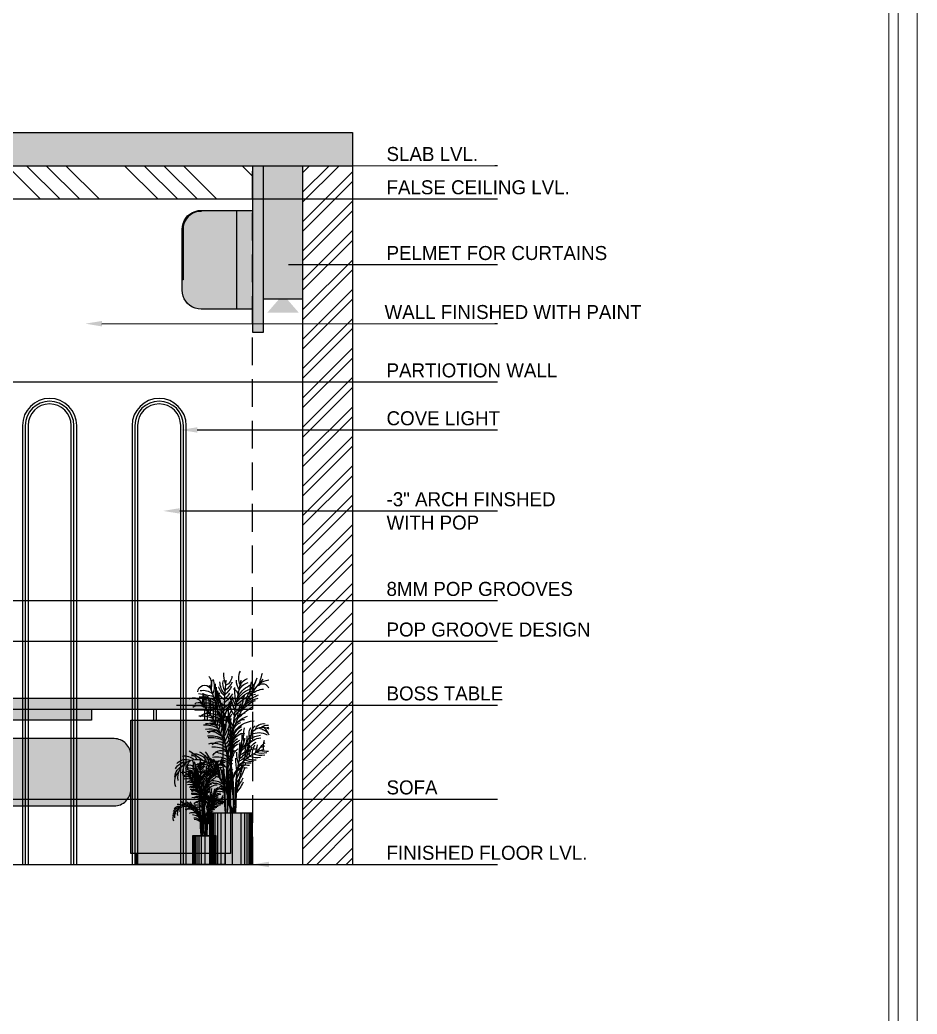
# Model space of a CAD drawing. Header units: inches. Extents: x 12792 to 19925, y -3298 to -817.
# Drawn here: x 15253.7 to 15415.6, y -2231.3 to -2052.1 of the extents above; entities that cross this region are included whole.
import ezdxf
from ezdxf import colors
from ezdxf.entities.mleader import LeaderData, LeaderLine
from ezdxf.math import Vec2, Vec3

# ---------------------------------------------------------------- set-up
doc = ezdxf.new("R2010")
doc.units = ezdxf.units.IN
doc.header["$MEASUREMENT"] = 0
doc.linetypes.add('DASHED', pattern=[0.75, 0.5, -0.25])
for name, color, linetype in [('.', 30, 'Continuous'), ('Edges', 7, 'Continuous'), ('IEL-HATCH-002', 7, 'Continuous')]:
    doc.layers.add(name, color=color, linetype=linetype)
doc.layers.add('FURNI', color=140, linetype='Continuous', lineweight=18)
doc.styles.add('HEMI', font='stylu.ttf')
doc.styles.get("Standard").update_dxf_attribs({"font": 'arial.ttf'})

# ---------------------------------------------------------------- blocks, each defined once
blk = doc.blocks.new('SHRUB_E16')
at = {"color": 116, "true_color": 0x136734}
for p, q in [((236, 1437), (236, 1247)), ((-16, 699), (33, 601)), ((93, 701), (97, 211)), ((136, 720), (114, 211)), ((-63, 673), (41, 211)), ((-17, 687), (-1, 211)), ((44, 663), (17, 211)), ((37, 596), (67, 492)), ((203, 649), (118, 504)), ((118, 503), (47, 211)), ((67, 494), (63, 211))]:
    blk.add_line(p, q, dxfattribs=at)
for p, q in [((-199, -385), (-199, 211)), ((-199, 211), (-29, 211)), ((-199, 211), (301, 211)), ((-199, 210), (-29, 210)), ((-199, 210), (301, 210)), ((-199, 209), (301, 209)), ((-199, 208), (301, 208)), ((-198, -385), (-198, 211)), ((-195, -385), (-195, 211)), ((-192, -385), (-192, 211)), ((-187, -385), (-187, 211)), ((-182, -385), (-182, 211)), ((-177, -385), (-177, 211)), ((-167, -385), (-167, 211)), ((-157, -385), (-157, 211)), ((-137, -385), (-137, 211)), ((-107, -385), (-107, 211)), ((-67, -385), (-67, 211)), ((39, 211), (39, -385)), ((119, 211), (119, -385)), ((169, 211), (169, -385)), ((209, 211), (209, -385)), ((239, 211), (239, -385)), ((259, 211), (259, -385)), ((269, 211), (269, -385)), ((279, 211), (279, -385)), ((284, 211), (284, -385)), ((289, 211), (289, -385)), ((294, 211), (294, -385)), ((297, 211), (297, -385)), ((300, 211), (300, -385)), ((301, 211), (301, -385)), ((301, -385), (-199, -385))]:
    blk.add_line(p, q)
blk.add_circle((247, 1445), 14.2, dxfattribs=at)
for centre, radius, start, end in [((-214, 1775), 176, 333.4194, 26.5806), ((-400, 1558), 196, 51.3534, 85.6626), ((-1493, 684), 1593, 342.7264, 42.6788), ((2190, 2522), 2593, 195.5363, 198.6906), ((-627, 1596), 418, 2.8996, 26.062), ((-521, 1620), 352, 352.7116, 18.7166), ((-174, 1651), 123, 6.3063, 74.4608), ((-4047, 794), 4094, 351.8154, 13.5364), ((-184, 1745), 174, 322.0192, 2.6558), ((167, 1804), 126, 182.4194, 243.0868), ((-9199, 939), 9342, 355.5312, 4.9938), ((-174, 1816), 309, 339.3561, 3.9013), ((-16, 1711), 161, 328.5778, 13.6494), ((-33, 1734), 213, 316.9373, 359.9551), ((461, 1681), 215, 157.1381, 205.3548), ((-13783, 783), 14087, 3.4517, 3.9339), ((404, 1720), 122, 141.6251, 208.5713), ((-316, 1637), 72.9, 47.3696, 160.6103), ((-342, 1417), 232, 48.4772, 85.6861), ((-552, 1418), 439, 10.3152, 43.9079), ((-311, 1277), 367, 37.6951, 75.6586), ((-255, 1393), 268, 28.9156, 76.8276), ((-330, 1376), 356, 32.8754, 65.6361), ((-183, 1576), 151, 20.1541, 75.9097), ((70, 1564), 102, 118.2128, 170.6744), ((-596, 1628), 603, 346.4186, 3.4904), ((355, 1913), 368, 210.4885, 229.1619), ((544, 1997), 592, 212.756, 224.6022), ((3236, 526), 3155, 158.2662, 185.5894), ((17, 1710), 178, 306.3358, 348.1606), ((42, 1676), 173, 298.8501, 341.05), ((593, 1572), 387, 171.8149, 198.1305), ((881, 1598), 660, 173.7651, 190.7301), ((800, 1639), 567, 173.0877, 191.6881), ((377, 1454), 180, 79.8341, 127.4902), ((357, 1616), 78.1, 0.0437, 144.0394), ((-476, 1044), 575, 51.8118, 68.7331), ((-479, 885), 694, 45.6729, 71.7751), ((-315, 1208), 392, 38.9292, 77.5863), ((-366, 1180), 363, 37.5854, 68.0829), ((-932, 1310), 867, 4.6802, 18.519), ((243, 1382), 254, 142.1096, 167.1683), ((-971, 1852), 1075, 334.6455, 344.2173), ((-218, 1518), 288, 322.9174, 356.7857), ((1698, 434), 1677, 140.1793, 187.6397), ((409, 1844), 451, 213.8524, 231.7801), ((246, 1620), 221, 196.1773, 238.1522), ((254, 1699), 210, 207.9373, 231.0481), ((58, 1589), 153, 296.3348, 352.9025), ((-81, 1570), 270, 322.5271, 7.3157), ((1901, 1492), 1722, 178.7936, 185.5321), ((24594, 6094), 24827, 190.5534, 190.885), ((402, 1223), 310, 92.9623, 123.0229), ((392, 1287), 273, 84.1554, 122.7233), ((540, 586), 1017, 96.3592, 106.2453), ((975, 1386), 718, 170.4118, 187.5404), ((1015, 1458), 725, 174.1156, 188.3242), ((650, 1456), 344, 160.7132, 192.276), ((-2732, 1564), 3072, 357.1157, 0.3915), ((-1374, 1561), 1737, 356.1576, 0.5665), ((1032, 1584), 654, 178.4957, 188.8933), ((490, 1441), 106, 63.1314, 140.1216), ((-673, 651), 922, 45.8626, 58.6808), ((-134, 1271), 152, 7.8399, 74.5704), ((-997, 1174), 984, 6.8932, 18.1807), ((-212, 1386), 292, 324.9185, 3.1715), ((1223, 2546), 1585, 221.4054, 226.3848), ((375, 1542), 356, 200.3878, 212.7763), ((-628, 877), 893, 31.0442, 41.0468), ((468, 1387), 384, 180.5677, 213.8057), ((-5042, -229), 5396, 16.2868, 17.9406), ((25, 1509), 175, 308.3888, 352.4998), ((-91, 1534), 324, 314.6499, 350.2128), ((1766, 1553), 1630, 184.3646, 191.275), ((1164, 1458), 1005, 178.1495, 190.1748), ((433, 622), 794, 94.2236, 107.4424), ((607, 1315), 402, 168.0161, 194.3729), ((372, 962), 482, 91.1425, 109.1955), ((365, 1207), 283, 86.6239, 118.7201), ((857, 1328), 628, 168.9589, 186.4581), ((408, 1082), 327, 79.0465, 104.0481), ((429, 1333), 126, 58.106, 121.894), ((429, 1434), 60.1, 43.0007, 131.7972), ((-234, 984), 298, 26.874, 86.3456), ((-224, 1046), 299, 42.8745, 73.9459), ((-140, 1209), 164, 16.3808, 80.9613), ((-112, 1160), 137, 13.5644, 86.8618), ((-240, 1406), 349, 318.7921, 348.0475), ((-274, 1269), 342, 334.0979, 12.1308), ((218, 1429), 187, 202.9623, 227.5106), ((595, 1401), 550, 189.8969, 212.2032), ((154, 1351), 70.6, 178.4633, 231.6011), ((498, 1264), 388, 168.4524, 202.9765), ((604, 1255), 448, 176.8262, 197.0886), ((286, 1107), 186, 82.8967, 128.1316), ((748, 1307), 569, 177.3087, 193.5784), ((355, 1032), 318, 94.1298, 122.7183), ((1, 2358), 1034, 280.573, 288.8948), ((357, 1081), 211, 78.0376, 123.5161), ((391, 1073), 266, 82.9774, 116.861), ((330, 1274), 94.1, 33.2391, 107.4786), ((-371, 1101), 128, 52.3803, 96.1492), ((-420, 1105), 109, 57.71, 71.5158), ((-313, 1057), 150, 37.7197, 118.9311), ((-99, 990), 314, 137.4206, 155.7836), ((-223, 991), 212, 103.3594, 139.6754), ((-321, 1156), 91.9, 9.3808, 105.7136), ((-311, 1124), 128, 359.784, 50.936), ((-314, 1123), 157, 338.6183, 30.1863), ((-678, 1101), 583, 352.8058, 9.7424), ((-579, 623), 754, 30.7759, 47.8416), ((-196, 1009), 242, 18.4689, 58.4774), ((-111, 1124), 145, 13.3289, 69.9762), ((323, 1204), 286, 182.3545, 224.0717), ((-275, 1226), 360, 331.6122, 355.2526), ((3467, 2461), 3634, 200.0545, 203.1614), ((662, 1253), 536, 180.7489, 198.1889), ((343, 861), 399, 96.5899, 117.3705), ((302, 958), 202, 82.5951, 131.7795), ((248, 1077), 92.2, 45.2652, 134.7348), ((303, 782), 405, 83.7822, 105.0105), ((367, 878), 357, 89.419, 116.7481), ((360, 823), 427, 91.6754, 108.9214), ((-270, 932), 211, 65.7847, 117.4873), ((-710, 960), 385, 357.6073, 14.2147), ((-297, 910), 172, 28.6934, 88.8139), ((-319, 857), 258, 54.0768, 83.2089), ((-8056, -1275), 8227, 10.4095, 17.1328), ((667, 1738), 1091, 218.7705, 227.5708), ((182, 1222), 366, 196.8959, 224.1981), ((-487, 1074), 353, 344.9242, 5.5439), ((-665, 906), 551, 356.9768, 18.0252), ((-2174, 382), 2175, 355.5106, 18.6889), ((-781, 885), 724, 1.3734, 20.5493), ((-2258, 953), 2185, 359.9825, 4.7913), ((-144, 960), 191, 17.3925, 66.8247), ((-109, 917), 150, 11.9208, 66.9187), ((-173, 871), 253, 12.2065, 54.2932), ((-172, 829), 263, 8.5553, 53.4056), ((511, 1318), 533, 201.3565, 220.6052), ((-506, 1215), 600, 336.8302, 349.4322), ((191, 944), 95.5, 36.9022, 126.8483), ((284, 753), 334, 84.3724, 115.3456), ((287, 797), 310, 83.1301, 116.5879), ((-380, 1474), 549, 269.4787, 279.8148), ((-415, 896), 147, 11.4002, 60.9546), ((-367, 853), 140, 25.8909, 79.0081), ((-494, 403), 571, 340.3986, 73.7263), ((-1216, 713), 1002, 11.3461, 16.7448), ((-225, 829), 125, 36.7399, 102.1742), ((-476, 677), 428, 36.1659, 56.6668), ((-409, 891), 214, 356.9309, 31.1606), ((-742, 755), 594, 10.2497, 22.1478), ((1, 1049), 172, 196.0134, 250.0748), ((265, 1271), 532, 216.8479, 233.1925), ((-512, 820), 379, 3.2229, 18.5618), ((-4340, 668), 4302, 2.3558, 4.8007), ((-79, 907), 115, 351.7016, 67.0476), ((-246, 737), 310, 23.5082, 44.9588), ((-308, 643), 436, 23.6538, 42.9311), ((-160, 1035), 241, 328.6959, 355.645), ((162, 819), 118, 30.8981, 129.3824), ((250, 709), 271, 84.6507, 122.804), ((249, 821), 202, 72.5377, 131.7897), ((1454, -577), 1766, 121.2354, 127.3886), ((-308, 1105), 202, 254.2065, 289.3691), ((-294, 1157), 278, 260.3788, 289.1415), ((-247, 1077), 225, 258.8583, 291.5225), ((-216, 1034), 210, 263.2028, 293.0462), ((-193, 1028), 221, 265.627, 291.8535), ((144, 1160), 396, 221.3147, 241.8873), ((100, 1007), 275, 216.0406, 241.6274), ((-531, 919), 515, 344.3505, 359.8249), ((-780, 846), 776, 348.6152, 359.9566), ((-155, 694), 257, 9.1134, 47.5216), ((103, 883), 73.3, 185.6949, 241.7194), ((-99, 686), 191, 357.3939, 47.2452), ((153, 685), 138, 52.8004, 129.7443), ((223, 594), 270, 80.5092, 123.8169), ((418, 205), 739, 104.2062, 116.8807), ((195, 601), 215, 71.1759, 105.3546), ((410, 687), 213, 135.0903, 192.1107), ((366, 711), 153, 86.8316, 194.4264), ((490, 668), 262, 137.3389, 176.2354), ((596, 711), 322, 139.3385, 174.5318), ((522, 717), 230, 117.4309, 166.9816), ((451, 618), 216, 352.6643, 128.2913), ((475, 746), 152, 77.4448, 159.568), ((498, 834), 43.9, 72.2814, 180.1884), ((592, 712), 162, 81.7629, 133.1099), ((575, 700), 134, 38.7336, 114.5005), ((445, 742), 112, 346.1936, 45.719), ((561, 658), 149, 25.7696, 92.7934), ((-215, 1781), 994, 271.8089, 277.3342), ((-111, 392), 377, 81.8383, 98.1617), ((-101, 568), 170, 65.4664, 102.3121), ((663, 1532), 1082, 223.7293, 230.8896), ((307, 856), 431, 195.8905, 222.2519), ((514, 906), 603, 194.6476, 209.9914), ((-313, 471), 424, 17.3035, 35.8573), ((-911, 364), 1038, 14.0521, 24.3297), ((893, 172), 843, 133.0634, 177.3491), ((357, 178), 619, 104.3775, 114.9049), ((27320, -3495), 27491, 171.1981, 171.6244), ((525, 612), 370, 158.8676, 185.9329), ((2114, 358), 1954, 166.9452, 172.6324), ((290, 486), 215, 71.1759, 105.3546), ((397, 513), 265, 78.4466, 114.8095), ((348, 714), 85.7, 22.0995, 90.5577), ((395, 687), 214, 346.0772, 28.1846), ((551, 622), 151, 2.079, 66.8351), ((549, 578), 155, 336.7762, 47.7708), ((296, 777), 413, 203.0235, 222.6672), ((-266, 485), 360, 6.3481, 34.4965), ((-1104, 225), 1219, 12.196, 20.9988), ((881, 472), 774, 167.2447, 180.0666), ((268, 404), 186, 90.1392, 134.5938), ((451, 62), 619, 104.3775, 114.9049), ((224, 687), 333, 200.4866, 227.7036), ((251, 399), 160, 85.6005, 148.6679)]:
    blk.add_arc(centre, radius, start, end, dxfattribs=at)
blk = doc.blocks.new('A$C09B9674D')
at = {"xscale": 0.5, "yscale": 0.5, "zscale": 0.5}
blk.add_blockref('SHRUB_E16', (192.6, 192.3), dxfattribs=at)
blk = doc.blocks.new('FGJHGJ')
at = {"true_color": 0xc2a384, "transparency": 33554687}
h = blk.add_hatch(color=33, dxfattribs=at)
h.dxf.hatch_style = 1
h.paths.add_polyline_path([(61115.79, -3280.23), (61115.71, -3280.23), (61115.71, -3295.59), (61115.79, -3295.59)])
h = blk.add_hatch(color=33, dxfattribs=at)
h.dxf.hatch_style = 1
h.paths.add_polyline_path([(61115.87, -3280.23), (61115.79, -3280.23), (61115.79, -3295.59), (61115.87, -3295.59)])
h = blk.add_hatch(color=33, dxfattribs=at)
h.dxf.hatch_style = 1
h.paths.add_polyline_path([(61116, -3280.23), (61115.87, -3280.23), (61115.87, -3295.59), (61116, -3295.59)])
h = blk.add_hatch(color=33, dxfattribs=at)
h.dxf.hatch_style = 1
h.paths.add_polyline_path([(61116.12, -3280.23), (61116, -3280.23), (61116, -3295.59), (61116.12, -3295.59)])
h = blk.add_hatch(color=33, dxfattribs=at)
h.dxf.hatch_style = 1
h.paths.add_polyline_path([(61116.25, -3280.23), (61116.12, -3280.23), (61116.12, -3295.59), (61116.25, -3295.59)])
h = blk.add_hatch(color=33, dxfattribs=at)
h.dxf.hatch_style = 1
h.paths.add_polyline_path([(61116.51, -3280.23), (61116.25, -3280.23), (61116.25, -3295.59), (61116.51, -3295.59)])
h = blk.add_hatch(color=33, dxfattribs=at)
h.dxf.hatch_style = 1
h.paths.add_polyline_path([(61116.77, -3280.23), (61116.51, -3280.23), (61116.51, -3295.59), (61116.77, -3295.59)])
h = blk.add_hatch(color=33, dxfattribs=at)
h.dxf.hatch_style = 1
h.paths.add_polyline_path([(61116.77, -3295.59), (61117.29, -3295.59), (61117.29, -3280.23), (61116.77, -3280.23)])
h = blk.add_hatch(color=33, dxfattribs=at)
h.dxf.hatch_style = 1
h.paths.add_polyline_path([(61117.29, -3295.59), (61118.07, -3295.59), (61118.07, -3280.23), (61117.29, -3280.23)])
h = blk.add_hatch(color=33, dxfattribs=at)
h.dxf.hatch_style = 1
h.paths.add_polyline_path([(61119.1, -3280.23), (61118.07, -3280.23), (61118.07, -3295.59), (61119.1, -3295.59)])
at = {"transparency": 33554687}
h = blk.add_hatch(color=35, dxfattribs=at)
h.dxf.hatch_style = 1
h.paths.add_polyline_path([(61121.85, -3280.23), (61119.1, -3280.23), (61119.1, -3295.59), (61121.85, -3295.59)])
at = {"true_color": 0xc2a384, "transparency": 33554687}
h = blk.add_hatch(color=33, dxfattribs=at)
h.dxf.hatch_style = 1
h.paths.add_polyline_path([(61123.92, -3280.23), (61121.85, -3280.23), (61121.85, -3295.59), (61123.92, -3295.59)])
h = blk.add_hatch(color=33, dxfattribs=at)
h.dxf.hatch_style = 1
h.paths.add_polyline_path([(61123.92, -3295.59), (61125.22, -3295.59), (61125.22, -3280.23), (61123.92, -3280.23)])
h = blk.add_hatch(color=33, dxfattribs=at)
h.dxf.hatch_style = 1
h.paths.add_polyline_path([(61125.22, -3295.59), (61126.25, -3295.59), (61126.25, -3280.23), (61125.22, -3280.23)])
h = blk.add_hatch(color=33, dxfattribs=at)
h.dxf.hatch_style = 1
h.paths.add_polyline_path([(61127.03, -3280.23), (61126.25, -3280.23), (61126.25, -3295.59), (61127.03, -3295.59)])
h = blk.add_hatch(color=33, dxfattribs=at)
h.dxf.hatch_style = 1
h.paths.add_polyline_path([(61127.55, -3280.23), (61127.03, -3280.23), (61127.03, -3295.59), (61127.55, -3295.59)])
h = blk.add_hatch(color=33, dxfattribs=at)
h.dxf.hatch_style = 1
h.paths.add_polyline_path([(61127.81, -3280.23), (61127.55, -3280.23), (61127.55, -3295.59), (61127.81, -3295.59)])
h = blk.add_hatch(color=33, dxfattribs=at)
h.dxf.hatch_style = 1
h.paths.add_polyline_path([(61128.07, -3280.23), (61127.81, -3280.23), (61127.81, -3295.59), (61128.07, -3295.59)])
h = blk.add_hatch(color=33, dxfattribs=at)
h.dxf.hatch_style = 1
h.paths.add_polyline_path([(61128.2, -3280.23), (61128.07, -3280.23), (61128.07, -3295.59), (61128.2, -3295.59)])
h = blk.add_hatch(color=33, dxfattribs=at)
h.dxf.hatch_style = 1
h.paths.add_polyline_path([(61128.33, -3280.23), (61128.2, -3280.23), (61128.2, -3295.59), (61128.33, -3295.59)])
h = blk.add_hatch(color=33, dxfattribs=at)
h.dxf.hatch_style = 1
h.paths.add_polyline_path([(61128.46, -3280.23), (61128.33, -3280.23), (61128.33, -3295.59), (61128.46, -3295.59)])
h = blk.add_hatch(color=33, dxfattribs=at)
h.dxf.hatch_style = 1
h.paths.add_polyline_path([(61128.53, -3280.23), (61128.46, -3280.23), (61128.46, -3295.59), (61128.53, -3295.59)])
h = blk.add_hatch(color=33, dxfattribs=at)
h.dxf.hatch_style = 1
h.paths.add_polyline_path([(61128.61, -3280.23), (61128.53, -3280.23), (61128.53, -3295.59), (61128.61, -3295.59)])
at = {"color": 33, "true_color": 0xc2a384, "transparency": 33554687, "xscale": 0.05181524624133003, "yscale": 0.05181524624133003, "zscale": 0.05181524624133003}
blk.add_blockref('A$C09B9674D', (61110.86, -3295.59), dxfattribs=at)
blk = doc.blocks.new('hdf')
at = {"layer": 'IEL-HATCH-002', "true_color": 0xa39180, "transparency": 33554687}
h = blk.add_hatch(color=252, dxfattribs=at)
h.dxf.hatch_style = 1
h.paths.add_polyline_path([(16560.19, -1590.71), (16500.19, -1590.71), (16500.19, -1592.71), (16560.19, -1592.71)])
h.paths.add_polyline_path([(16555.25, -1618.71), (16539.25, -1618.71), (16539.25, -1620.71), (16555.25, -1620.71)])
h = blk.add_hatch(color=252, dxfattribs=at)
h.dxf.hatch_style = 1
h.paths.add_polyline_path([(16531.14, -1594.71), (16531.14, -1592.71), (16513.23, -1592.71), (16513.23, -1594.71)])
at = {"layer": 'IEL-HATCH-002', "true_color": 0xc7bcb2, "transparency": 33554687}
h = blk.add_hatch(color=9, dxfattribs=at)
h.dxf.hatch_style = 1
h.paths.add_polyline_path([(16504.12, -1620.71), (16506.12, -1620.71), (16506.12, -1594.71), (16504.12, -1594.71)])
at = {"layer": 'IEL-HATCH-002', "transparency": 33554687}
h = blk.add_hatch(color=256, dxfattribs=at)
h.dxf.hatch_style = 1
h.set_gradient(color1=(163, 145, 128), color2=(225, 219, 214), name='CYLINDER')
h.paths.add_polyline_path([(16556.25, -1594.71), (16538.25, -1594.71), (16538.25, -1618.71), (16556.25, -1618.71)])
at = {"layer": 'IEL-HATCH-002', "true_color": 0xa39180, "transparency": 33554687}
h = blk.add_hatch(color=252, dxfattribs=at)
h.dxf.hatch_style = 1
h.paths.add_polyline_path([(16509.12, -1598.02, 0.414214), (16506.12, -1601.02), (16506.12, -1607.16, 0.414214), (16509.12, -1610.16), (16535.25, -1610.16, 0.414214), (16538.25, -1607.16), (16538.25, -1601.02, 0.414214), (16535.25, -1598.02)])
for p, q in [((16500.19, -1592.71), (16500.19, -1590.71)), ((16500.19, -1590.71), (16560.19, -1590.71)), ((16560.19, -1590.71), (16560.19, -1592.71)), ((16500.19, -1592.71), (16560.19, -1592.71)), ((16504.87, -1594.71), (16504.87, -1592.71)), ((16505.37, -1594.71), (16505.37, -1592.71)), ((16542.42, -1594.71), (16542.42, -1592.71)), ((16542.92, -1594.71), (16542.92, -1592.71)), ((16551.59, -1594.71), (16551.59, -1592.71)), ((16552.09, -1594.71), (16552.09, -1592.71)), ((16504.12, -1594.71), (16506.12, -1594.71)), ((16504.12, -1594.71), (16504.12, -1620.71)), ((16506.12, -1594.71), (16506.12, -1620.71)), ((16539.25, -1618.71), (16539.25, -1620.71)), ((16555.25, -1618.71), (16555.25, -1620.71)), ((16504.12, -1620.71), (16506.12, -1620.71)), ((16555.25, -1620.71), (16539.25, -1620.71))]:
    blk.add_line(p, q)
blk.add_lwpolyline([(16531.14, -1592.71), (16531.14, -1594.71), (16513.23, -1594.71), (16513.23, -1592.71)])
blk.add_lwpolyline([(16538.25, -1618.71), (16538.25, -1594.71), (16556.25, -1594.71), (16556.25, -1618.71)], close=True)
blk.add_lwpolyline([(16506.12, -1601.02), (16506.12, -1607.16, 0.414214), (16509.12, -1610.16), (16535.25, -1610.16, 0.414214), (16538.25, -1607.16), (16538.25, -1601.02, 0.414214), (16535.25, -1598.02), (16509.12, -1598.02, 0.414214)], format="xyb", close=True)
blk = doc.blocks.new('WERG')
at = {"layer": 'IEL-HATCH-002', "transparency": 33554687}
h = blk.add_hatch(color=256, dxfattribs=at)
h.dxf.hatch_style = 1
h.set_gradient(color1=(147, 149, 152), name='CYLINDER')
h.paths.add_polyline_path([(16448.54, -1791.58), (16438.72, -1791.58), (16438.72, -1791.84), (16437.94, -1791.91), (16437.19, -1792.09), (16436.47, -1792.38), (16435.8, -1792.79), (16435.21, -1793.3), (16434.71, -1793.89), (16434.3, -1794.55), (16434.01, -1795.27), (16433.82, -1796.02), (16433.76, -1796.8), (16433.76, -1810.72), (16433.5, -1810.72), (16433.5, -1813.57), (16433.57, -1814.39), (16433.76, -1815.18), (16434.07, -1815.94), (16434.5, -1816.63), (16435.03, -1817.26), (16435.65, -1817.79), (16436.35, -1818.22), (16437.11, -1818.53), (16437.9, -1818.72), (16438.72, -1818.78), (16448.54, -1818.78)])
h.paths.add_polyline_path([(16448.54, -1818.78), (16452.88, -1818.78), (16452.88, -1791.58), (16448.54, -1791.58)])
at = {"layer": 'Edges'}
for points in [[(16438.72, -1791.58), (16438.72, -1791.84), (16437.94, -1791.91), (16437.19, -1792.09), (16436.47, -1792.38), (16435.8, -1792.79), (16435.21, -1793.3), (16434.71, -1793.89), (16434.3, -1794.55), (16434.01, -1795.27), (16433.82, -1796.02), (16433.76, -1796.8), (16433.76, -1810.72), (16433.5, -1810.72)], [(16448.54, -1791.58), (16448.54, -1818.78), (16438.72, -1818.78), (16437.9, -1818.72), (16437.11, -1818.53), (16436.35, -1818.22), (16435.65, -1817.79), (16435.03, -1817.26), (16434.5, -1816.63), (16434.07, -1815.94), (16433.76, -1815.18), (16433.57, -1814.39), (16433.5, -1813.57), (16433.5, -1810.72), (16433.5, -1796.8), (16433.57, -1795.98), (16433.76, -1795.19), (16434.07, -1794.43)], [(16434.07, -1794.43), (16434.5, -1793.73), (16435.03, -1793.11), (16435.65, -1792.58), (16436.35, -1792.15), (16437.11, -1791.84), (16437.9, -1791.65), (16438.72, -1791.58), (16448.54, -1791.58), (16452.88, -1791.58), (16452.88, -1818.78), (16448.54, -1818.78)]]:
    blk.add_lwpolyline(points, dxfattribs=at)

msp = doc.modelspace()

# ---------------------------------------------------------------- hatches: boundary and pattern name
at = {"layer": '.', "true_color": 0xf27172}
h = msp.add_hatch(dxfattribs=at)
h.set_pattern_fill('ANSI32', color=11, scale=10)
h.set_pattern_definition([(45, (-560.5096, -458.0896), (-2.6516504, 2.6516504), []), (45, (-558.742, -458.0896), (-2.6516504, 2.6516504), [])])
h.paths.add_polyline_path([(15088.73, -2078.34), (15083.73, -2078.34), (15083.73, -2204.34), (15088.73, -2204.34)])
h.paths.add_polyline_path([(15313.73, -2078.34), (15304.73, -2078.34), (15304.73, -2204.34), (15313.73, -2204.34)])
at = {"layer": '.', "true_color": 0xafd9aa}
h = msp.add_hatch(dxfattribs=at)
h.set_pattern_fill('ANSI34', color=9, scale=20, angle=90)
h.set_pattern_definition([(135, (-560.51, -458.09), (-10.606602, -10.606602), []), (135, (-560.51, -454.554), (-10.606602, -10.606602), []), (135, (-560.51, -451.019), (-10.606602, -10.606602), []), (135, (-560.51, -447.483), (-10.606602, -10.606602), [])])
h.paths.add_polyline_path([(15295.63, -2078.34), (15088.73, -2078.34), (15088.73, -2084.34), (15295.63, -2084.34)])
at = {"layer": '.'}
h = msp.add_hatch(color=256, dxfattribs=at)
h.dxf.hatch_style = 1
h.set_gradient(color1=(255, 255, 255), color2=(255, 255, 0), name='INVCURVED')
h.paths.add_polyline_path([(15301.86, -2102.34), (15300.53, -2102.34), (15298.35, -2104.84), (15304.04, -2104.84)])
at = {"layer": 'IEL-HATCH-002', "true_color": 0x636466, "transparency": 33554687}
h = msp.add_hatch(dxfattribs=at)
h.set_pattern_fill('AR-CONC', color=251)
h.set_pattern_definition([(50, (-560.5096, -458.0896), (7.1726018, -0.6275213), [0.75, -8.25]), (355, (-560.51, -458.0896), (-1.3875133, 7.5219213), [0.6, -6.6]), (100.451444, (-559.912, -458.142), (5.7850885, 6.8944), [0.637402, -7.011421]), (46.1842, (-560.51, -456.09), (10.6724133, -1.655193), [1.125, -12.375]), (96.635635, (-559.62, -456.228), (9.3466195, 9.741186), [0.9561034, -10.5171376]), (351.184164, (-560.51, -456.09), (9.3466195, 9.741186), [0.9, -9.9]), (21, (-559.5096, -456.5896), (5.9690705, -4.026189), [0.75, -8.25]), (326, (-559.51, -456.5896), (2.4331533, 7.2515005), [0.6, -6.6]), (71.451445, (-559.012, -456.925), (8.4022238, 3.2253115), [0.637402, -7.011421]), (37.5, (-560.5096, -458.0896), (0.12159855, 3.32893854), [0, -6.52, 0, -6.7, 0, -6.625]), (7.5, (-560.5096, -458.0896), (2.6306954, 3.9441171), [0, -3.82, 0, -6.37, 0, -2.525]), (327.5, (-562.7396, -458.0896), (5.33822436, -0.2255487), [0, -2.5, 0, -7.8, 0, -10.35]), (317.5, (-563.7396, -458.0896), (5.8318617, 1.0010498), [0, -3.25, 0, -5.18, 0, -7.35])])
h.paths.add_polyline_path([(15313.73, -2072.34), (15083.73, -2072.34), (15083.73, -2078.34), (15313.73, -2078.34)])
at = {"layer": 'IEL-HATCH-002', "true_color": 0xa39180, "transparency": 33554687}
h = msp.add_hatch(color=252, dxfattribs=at)
h.dxf.hatch_style = 1
h.paths.add_polyline_path([(15297.66, -2078.34), (15295.67, -2078.34), (15295.68, -2108.34), (15297.66, -2108.34)])
h = msp.add_hatch(color=252, dxfattribs=at)
h.dxf.hatch_style = 1
h.paths.add_polyline_path([(15304.73, -2078.34), (15297.66, -2078.34), (15297.66, -2102.34), (15304.73, -2102.34)])

# ---------------------------------------------------------------- linework, layer by layer
for p, q in [((15083.73, -2072.34), (15313.73, -2072.34)), ((15313.73, -2072.34), (15313.73, -2204.34)), ((15083.73, -2078.34), (15313.73, -2078.34)), ((15295.66, -2078.34), (15295.66, -2108.34)), ((15297.66, -2108.34), (15297.66, -2078.34)), ((15304.73, -2078.34), (15304.73, -2204.34)), ((15088.73, -2084.34), (15304.73, -2084.34)), ((15297.66, -2102.34), (15304.73, -2102.34)), ((15295.66, -2108.34), (15297.66, -2108.34)), ((15071.73, -2204.34), (15325.73, -2204.34))]:
    msp.add_line(p, q)
at = {"linetype": 'DASHED', "ltscale": 10}
msp.add_line((15295.73, -2204.34), (15295.66, -2078.34), dxfattribs=at)
for points in [[(15263.96, -2204.34), (15263.96, -2125.19, 1), (15254.19, -2125.19), (15254.19, -2204.34)], [(15283.73, -2204.34), (15283.73, -2125.19, 1), (15273.96, -2125.19), (15273.96, -2204.34)]]:
    msp.add_lwpolyline(points, format="xyb")
at = {"color": 2, "true_color": 0xf1eb1f}
for points in [[(15263.46, -2204.34), (15263.46, -2125.19, 1), (15254.69, -2125.19), (15254.69, -2204.34)], [(15262.96, -2204.34), (15262.96, -2125.19, 1), (15255.19, -2125.19), (15255.19, -2204.34)], [(15283.23, -2204.34), (15283.23, -2125.19, 1), (15274.46, -2125.19), (15274.46, -2204.34)], [(15282.73, -2204.34), (15282.73, -2125.19, 1), (15274.96, -2125.19), (15274.96, -2204.34)]]:
    msp.add_lwpolyline(points, format="xyb", dxfattribs=at)
at = {"layer": 'FURNI', "color": 18, "true_color": 0x000000}
for points in [[(15006.48, -2446.13), (15006.48, -1873.61), (15415.6, -1873.61), (15415.6, -2446.13)], [(15009.89, -2442.72), (15009.89, -1877.02), (15412.2, -1877.02), (15412.2, -2442.72)], [(15011.59, -2441.02), (15011.59, -1878.72), (15410.49, -1878.72), (15410.49, -2441.02)]]:
    msp.add_lwpolyline(points, close=True, dxfattribs=at)

# ---------------------------------------------------------------- block references
at = {"xscale": 0.6540392272438128, "yscale": 0.6540392272438128, "zscale": 0.6540392272438128}
msp.add_blockref('WERG', (4534.83, -914.64), dxfattribs=at)
at = {"color": 18, "lineweight": 0, "true_color": 0x000000}
for p, xscale, yscale, zscale in [((51996, -225.32), -0.6005053134371976, 0.6005053134371976, 0.6005053134371976), ((35655.82, -1106.09), -0.33324784619204, 0.33324784619204, 0.33324784619204)]:
    msp.add_blockref('FGJHGJ', p, dxfattribs=dict(at, xscale=xscale, yscale=yscale, zscale=zscale))
msp.add_blockref('hdf', (-1264.53, -583.63))

# ---------------------------------------------------------------- texts
at = {"color": 5, "lineweight": 15, "attachment_point": 1, "rotation": 359.9906, "style": 'HEMI'}
for s, insert, char_height, width in [('SLAB LVL.', (15319.87, -2074.97), 2.527, 44.3364), ('FALSE CEILING LVL.', (15319.87, -2080.97), 2.5271, 44.3364), ('PELMET FOR CURTAINS', (15319.87, -2092.82), 2.5271, 44.3364), (' WALL FINISHED WITH PAINT', (15318.57, -2103.46), 2.5271, 52.0207), ('PARTIOTION WALL', (15319.87, -2113.98), 2.5271, 44.3364), ('COVE LIGHT', (15319.87, -2122.62), 2.527, 44.3364), ('-3" ARCH FINSHED WITH POP', (15319.87, -2137.22), 2.5271, 38.4569), ('8MM POP GROOVES', (15319.87, -2153.39), 2.5271, 44.3364), ('POP GROOVE DESIGN ', (15319.87, -2160.71), 2.5271, 44.3364), ('BOSS TABLE ', (15319.87, -2172.23), 2.5271, 44.3364), ('SOFA ', (15319.87, -2189.18), 2.527, 44.3364), ('FINISHED FLOOR LVL.', (15319.87, -2200.97), 2.5271, 44.3364)]:
    msp.add_mtext(s, dxfattribs=dict(at, insert=insert, char_height=char_height, width=width))

# ---------------------------------------------------------------- leaders
at = {"color": 5}
ml = msp.add_multileader_mtext('Standard', dxfattribs=at)
ml.set_content(' ', color=5)
ml.set_leader_properties()
ml.build(insert=Vec2(0, 0))
ml.multileader.update_dxf_attribs({"text_right_attachment_type": 6, "dogleg_length": 0.36, "arrow_head_size": 3})
ctx = ml.context
ctx.base_point, ctx.char_height, ctx.arrow_head_size, ctx.landing_gap_size, ctx.plane_origin, ctx.plane_x_axis, ctx.plane_y_axis = Vec3(15339.99, -2078.42), 0.18, 3, 0.09, Vec3(15293.77, -2078.34), Vec3(-1, 0), Vec3(0, -1)
ctx.right_attachment, ctx.text_align_type = 6, 2
notes = []
notes.append((ctx, [(0, (1, 1, 0), (15339.38, -2078.33), (1, 0), 0.36, [(0, [(15295.66, -2078.34)], 0, [])])]))
ctx.mtext.insert, ctx.mtext.text_direction, ctx.mtext.rotation, ctx.mtext.alignment, ctx.mtext.flow_direction = Vec3(15339.83, -2078.51), Vec3(-1, 0), 3.141593, 3, 5
ml = msp.add_multileader_mtext('Standard', dxfattribs=at)
ml.set_content(' ', color=5)
ml.set_leader_properties()
ml.build(insert=Vec2(0, 0))
ml.multileader.update_dxf_attribs({"text_right_attachment_type": 6, "dogleg_length": 0.36, "arrow_head_size": 3})
ctx = ml.context
ctx.base_point, ctx.char_height, ctx.arrow_head_size, ctx.landing_gap_size, ctx.plane_origin, ctx.plane_x_axis, ctx.plane_y_axis = Vec3(15339.99, -2084.42), 0.18, 3, 0.09, Vec3(15293.77, -2084.34), Vec3(-1, 0), Vec3(0, -1)
ctx.right_attachment, ctx.text_align_type = 6, 2
notes.append((ctx, [(0, (1, 1, 0), (15339.38, -2084.33), (1, 0), 0.36, [(0, [(15295.66, -2084.34)], 0, [])])]))
ctx.mtext.insert, ctx.mtext.text_direction, ctx.mtext.rotation, ctx.mtext.alignment, ctx.mtext.flow_direction = Vec3(15339.83, -2084.51), Vec3(-1, 0), 3.141593, 3, 5
ml = msp.add_multileader_mtext('Standard', dxfattribs=at)
ml.set_content(' ', color=5)
ml.set_leader_properties()
ml.build(insert=Vec2(0, 0))
ml.multileader.update_dxf_attribs({"text_right_attachment_type": 6, "dogleg_length": 0.36, "arrow_head_size": 3})
ctx = ml.context
ctx.base_point, ctx.char_height, ctx.arrow_head_size, ctx.landing_gap_size, ctx.plane_origin, ctx.plane_x_axis, ctx.plane_y_axis = Vec3(15339.99, -2096.26), 0.18, 3, 0.09, Vec3(15293.77, -2096.19), Vec3(-1, 0), Vec3(0, -1)
ctx.right_attachment, ctx.text_align_type = 6, 2
notes.append((ctx, [(0, (1, 1, 0), (15339.38, -2096.17), (1, 0), 0.36, [(0, [(15299.18, -2096.19)], 0, [])])]))
ctx.mtext.insert, ctx.mtext.text_direction, ctx.mtext.rotation, ctx.mtext.alignment, ctx.mtext.flow_direction = Vec3(15339.83, -2096.35), Vec3(-1, 0), 3.141593, 3, 5
ml = msp.add_multileader_mtext('Standard', dxfattribs=at)
ml.set_content(' ', color=5)
ml.set_leader_properties()
ml.build(insert=Vec2(0, 0))
ml.multileader.update_dxf_attribs({"text_right_attachment_type": 6, "dogleg_length": 0.36, "arrow_head_size": 3})
ctx = ml.context
ctx.base_point, ctx.char_height, ctx.arrow_head_size, ctx.landing_gap_size, ctx.plane_origin, ctx.plane_x_axis, ctx.plane_y_axis = Vec3(15339.99, -2106.91), 0.18, 3, 0.09, Vec3(15293.77, -2106.83), Vec3(-1, 0), Vec3(0, -1)
ctx.right_attachment, ctx.text_align_type = 6, 2
notes.append((ctx, [(0, (1, 1, 0), (15339.38, -2106.82), (1, 0), 0.36, [(0, [(15265.52, -2106.83)], 0, [])])]))
ctx.mtext.insert, ctx.mtext.text_direction, ctx.mtext.rotation, ctx.mtext.alignment, ctx.mtext.flow_direction = Vec3(15339.83, -2107), Vec3(-1, 0), 3.141593, 3, 5
ml = msp.add_multileader_mtext('Standard', dxfattribs=at)
ml.set_content(' ', color=5)
ml.set_leader_properties()
ml.build(insert=Vec2(0, 0))
ml.multileader.update_dxf_attribs({"text_right_attachment_type": 6, "dogleg_length": 0.36, "arrow_head_size": 3})
ctx = ml.context
ctx.base_point, ctx.char_height, ctx.arrow_head_size, ctx.landing_gap_size, ctx.plane_origin, ctx.plane_x_axis, ctx.plane_y_axis = Vec3(15339.99, -2117.42), 0.18, 3, 0.09, Vec3(15293.77, -2117.35), Vec3(-1, 0), Vec3(0, -1)
ctx.right_attachment, ctx.text_align_type = 6, 2
notes.append((ctx, [(0, (1, 1, 0), (15339.38, -2117.33), (1, 0), 0.36, [(0, [(15162.54, -2117.35)], 0, [])])]))
ctx.mtext.insert, ctx.mtext.text_direction, ctx.mtext.rotation, ctx.mtext.alignment, ctx.mtext.flow_direction = Vec3(15339.83, -2117.51), Vec3(-1, 0), 3.141593, 3, 5
ml = msp.add_multileader_mtext('Standard', dxfattribs=at)
ml.set_content(' ', color=5)
ml.set_leader_properties()
ml.build(insert=Vec2(0, 0))
ml.multileader.update_dxf_attribs({"text_right_attachment_type": 6, "dogleg_length": 0.36, "arrow_head_size": 3})
ctx = ml.context
ctx.base_point, ctx.char_height, ctx.arrow_head_size, ctx.landing_gap_size, ctx.plane_origin, ctx.plane_x_axis, ctx.plane_y_axis = Vec3(15339.99, -2126.07), 0.18, 3, 0.09, Vec3(15293.77, -2125.99), Vec3(-1, 0), Vec3(0, -1)
ctx.right_attachment, ctx.text_align_type = 6, 2
notes.append((ctx, [(0, (1, 1, 0), (15339.38, -2125.98), (1, 0), 0.36, [(0, [(15282.73, -2125.99)], 0, [])])]))
ctx.mtext.insert, ctx.mtext.text_direction, ctx.mtext.rotation, ctx.mtext.alignment, ctx.mtext.flow_direction = Vec3(15339.83, -2126.16), Vec3(-1, 0), 3.141593, 3, 5
ml = msp.add_multileader_mtext('Standard', dxfattribs=at)
ml.set_content(' ', color=5)
ml.set_leader_properties()
ml.build(insert=Vec2(0, 0))
ml.multileader.update_dxf_attribs({"text_right_attachment_type": 6, "dogleg_length": 0.36, "arrow_head_size": 3})
ctx = ml.context
ctx.base_point, ctx.char_height, ctx.arrow_head_size, ctx.landing_gap_size, ctx.plane_origin, ctx.plane_x_axis, ctx.plane_y_axis = Vec3(15339.99, -2140.67), 0.18, 3, 0.09, Vec3(15293.77, -2140.59), Vec3(-1, 0), Vec3(0, -1)
ctx.right_attachment, ctx.text_align_type = 6, 2
notes.append((ctx, [(0, (1, 1, 0), (15339.38, -2140.58), (1, 0), 0.36, [(0, [(15279.57, -2140.59)], 0, [])])]))
ctx.mtext.insert, ctx.mtext.text_direction, ctx.mtext.rotation, ctx.mtext.alignment, ctx.mtext.flow_direction = Vec3(15339.83, -2140.76), Vec3(-1, 0), 3.141593, 3, 5
ml = msp.add_multileader_mtext('Standard', dxfattribs=at)
ml.set_content(' ', color=5)
ml.set_leader_properties()
ml.build(insert=Vec2(0, 0))
ml.multileader.update_dxf_attribs({"text_right_attachment_type": 6, "dogleg_length": 0.36, "arrow_head_size": 3})
ctx = ml.context
ctx.base_point, ctx.char_height, ctx.arrow_head_size, ctx.landing_gap_size, ctx.plane_origin, ctx.plane_x_axis, ctx.plane_y_axis = Vec3(15339.99, -2156.84), 0.18, 3, 0.09, Vec3(15293.77, -2156.77), Vec3(-1, 0), Vec3(0, -1)
ctx.right_attachment, ctx.text_align_type = 6, 2
notes.append((ctx, [(0, (1, 1, 0), (15339.38, -2156.75), (1, 0), 0.36, [(0, [(15215.93, -2156.77)], 0, [])])]))
ctx.mtext.insert, ctx.mtext.text_direction, ctx.mtext.rotation, ctx.mtext.alignment, ctx.mtext.flow_direction = Vec3(15339.83, -2156.93), Vec3(-1, 0), 3.141593, 3, 5
ml = msp.add_multileader_mtext('Standard', dxfattribs=at)
ml.set_content(' ', color=5)
ml.set_leader_properties()
ml.build(insert=Vec2(0, 0))
ml.multileader.update_dxf_attribs({"text_right_attachment_type": 6, "dogleg_length": 0.36, "arrow_head_size": 3})
ctx = ml.context
ctx.base_point, ctx.char_height, ctx.arrow_head_size, ctx.landing_gap_size, ctx.plane_origin, ctx.plane_x_axis, ctx.plane_y_axis = Vec3(15339.99, -2164.16), 0.18, 3, 0.09, Vec3(15293.77, -2164.09), Vec3(-1, 0), Vec3(0, -1)
ctx.right_attachment, ctx.text_align_type = 6, 2
notes.append((ctx, [(0, (1, 1, 0), (15339.38, -2164.07), (1, 0), 0.36, [(0, [(15139.51, -2164.09)], 0, [])])]))
ctx.mtext.insert, ctx.mtext.text_direction, ctx.mtext.rotation, ctx.mtext.alignment, ctx.mtext.flow_direction = Vec3(15339.83, -2164.25), Vec3(-1, 0), 3.141593, 3, 5
ml = msp.add_multileader_mtext('Standard', dxfattribs=at)
ml.set_content(' ', color=5)
ml.set_leader_properties()
ml.build(insert=Vec2(0, 0))
ml.multileader.update_dxf_attribs({"text_right_attachment_type": 6, "dogleg_length": 0.36, "arrow_head_size": 3})
ctx = ml.context
ctx.base_point, ctx.char_height, ctx.arrow_head_size, ctx.landing_gap_size, ctx.plane_origin, ctx.plane_x_axis, ctx.plane_y_axis = Vec3(15339.99, -2175.68), 0.18, 3, 0.09, Vec3(15293.77, -2175.6), Vec3(-1, 0), Vec3(0, -1)
ctx.right_attachment, ctx.text_align_type = 6, 2
notes.append((ctx, [(0, (1, 1, 0), (15339.38, -2175.59), (1, 0), 0.36, [(0, [(15279, -2175.6)], 0, [])])]))
ctx.mtext.insert, ctx.mtext.text_direction, ctx.mtext.rotation, ctx.mtext.alignment, ctx.mtext.flow_direction = Vec3(15339.83, -2175.77), Vec3(-1, 0), 3.141593, 3, 5
ml = msp.add_multileader_mtext('Standard', dxfattribs=at)
ml.set_content(' ', color=5)
ml.set_leader_properties()
ml.build(insert=Vec2(0, 0))
ml.multileader.update_dxf_attribs({"text_right_attachment_type": 6, "dogleg_length": 0.36, "arrow_head_size": 3})
ctx = ml.context
ctx.base_point, ctx.char_height, ctx.arrow_head_size, ctx.landing_gap_size, ctx.plane_origin, ctx.plane_x_axis, ctx.plane_y_axis = Vec3(15339.99, -2192.63), 0.18, 3, 0.09, Vec3(15293.77, -2192.55), Vec3(-1, 0), Vec3(0, -1)
ctx.right_attachment, ctx.text_align_type = 6, 2
notes.append((ctx, [(0, (1, 1, 0), (15339.38, -2192.54), (1, 0), 0.36, [(0, [(15205.82, -2192.55)], 0, [])])]))
ctx.mtext.insert, ctx.mtext.text_direction, ctx.mtext.rotation, ctx.mtext.alignment, ctx.mtext.flow_direction = Vec3(15339.83, -2192.72), Vec3(-1, 0), 3.141593, 3, 5
ml = msp.add_multileader_mtext('Standard', dxfattribs=at)
ml.set_content(' ', color=5)
ml.set_leader_properties()
ml.build(insert=Vec2(0, 0))
ml.multileader.update_dxf_attribs({"text_right_attachment_type": 6, "dogleg_length": 0.36, "arrow_head_size": 3})
ctx = ml.context
ctx.base_point, ctx.char_height, ctx.arrow_head_size, ctx.landing_gap_size, ctx.plane_origin, ctx.plane_x_axis, ctx.plane_y_axis = Vec3(15339.99, -2204.42), 0.18, 3, 0.09, Vec3(15293.77, -2204.34), Vec3(-1, 0), Vec3(0, -1)
ctx.right_attachment, ctx.text_align_type = 6, 2
notes.append((ctx, [(0, (1, 1, 0), (15339.38, -2204.33), (1, 0), 0.36, [(0, [(15295.66, -2204.34)], 0, [])])]))
ctx.mtext.insert, ctx.mtext.text_direction, ctx.mtext.rotation, ctx.mtext.alignment, ctx.mtext.flow_direction = Vec3(15339.83, -2204.51), Vec3(-1, 0), 3.141593, 3, 5
for ctx, leaders in notes:
    for number, flags, end, landing, length, lines in leaders:
        leader = LeaderData()
        leader.index, (leader.has_last_leader_line, leader.has_dogleg_vector, leader.attachment_direction) = number, flags
        leader.last_leader_point, leader.dogleg_vector, leader.dogleg_length = Vec3(end), Vec3(landing), length
        for number, points, colour, breaks in lines:
            line = LeaderLine()
            line.index, line.vertices, line.color, line.breaks = number, Vec3.list(points), colors.encode_raw_color(colour), breaks
            leader.lines.append(line)
        ctx.leaders.append(leader)

doc.saveas('drawing.dxf')
